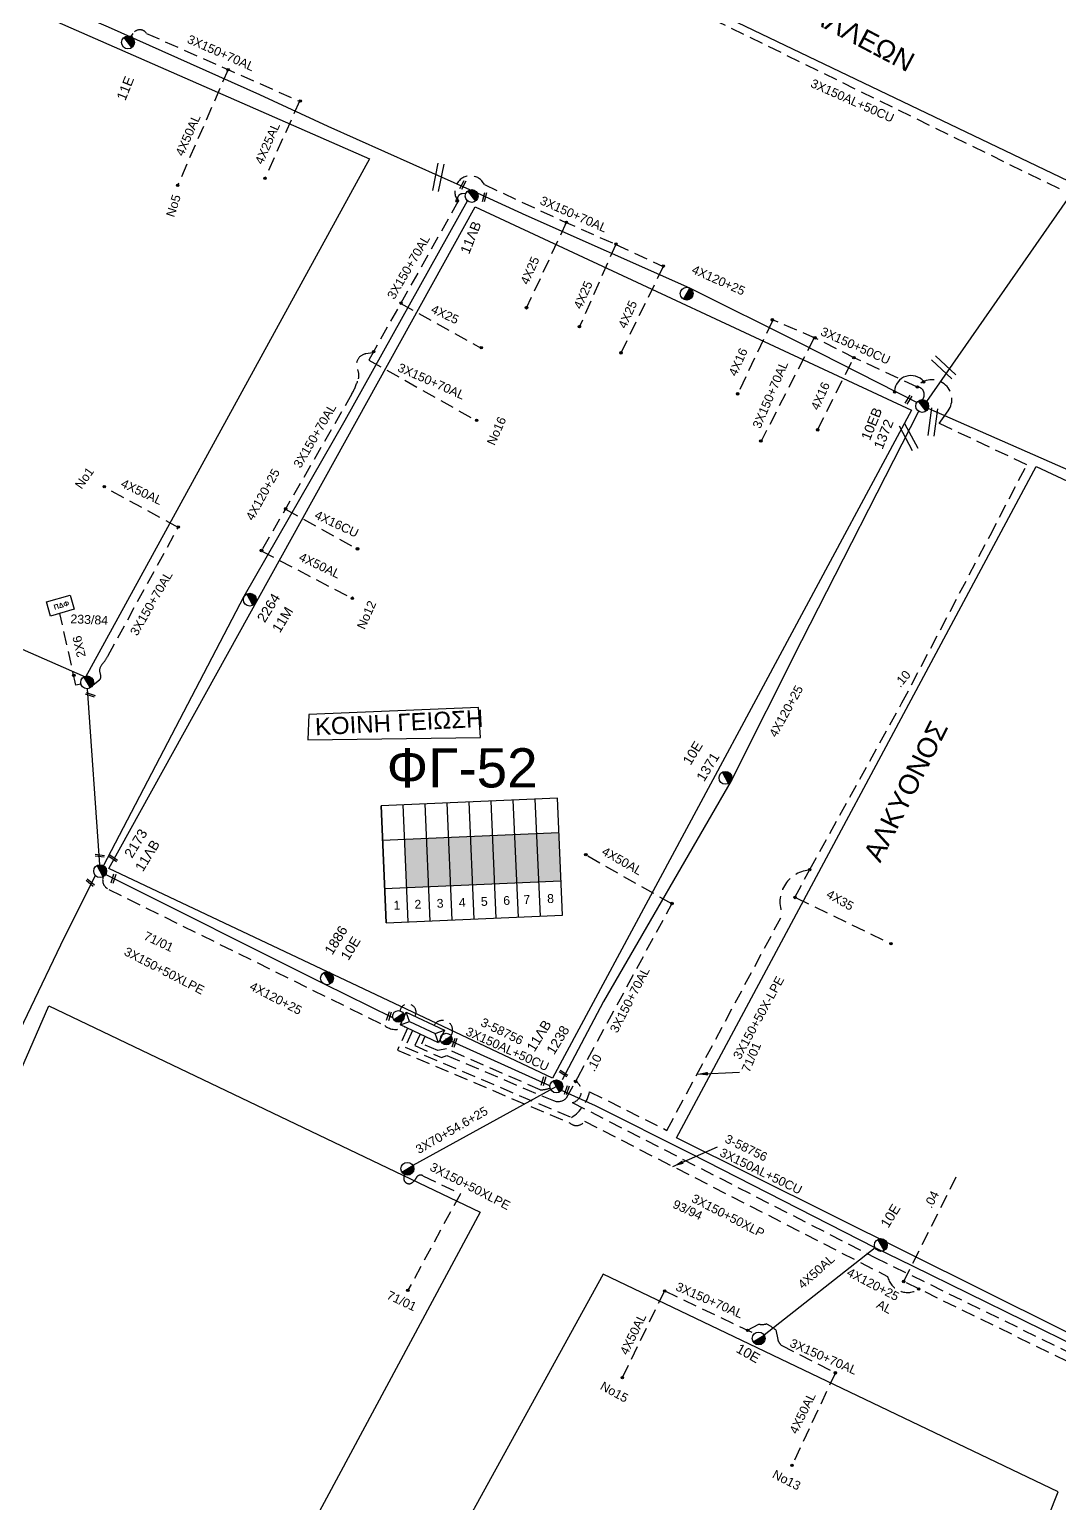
# Model space of a CAD drawing. Header units: millimetres. Extents: x 2662 to 4998, y 438 to 1235.
# Drawn here: x 4594.4 to 4689.3, y 788.8 to 924.7 of the extents above; entities that cross this region are included whole.
import ezdxf
from ezdxf.enums import TextEntityAlignment as Align

# ---------------------------------------------------------------- set-up
doc = ezdxf.new("R2010")
doc.units = ezdxf.units.MM
doc.linetypes.add('DASHED', pattern=[19.05, 12.7, -6.35])
for name, color, linetype in [('Pillar Δημοτικού Φωτισμού', 7, 'Continuous'), ('Άγνωστα', 7, 'Continuous'), ('Ασφαλειοκιβώτια Χ.Τ 8 αναχωρήσεων', 7, 'Continuous'), ('Ασφαλειοκιβώτια Χ.Τ 9 αναχωρήσεων', 7, 'Continuous'), ('Γυμνά εναέρια ΧΤ και ΦΟΠ (3Φ)   4x50+16AL', 7, 'Continuous'), ('Εναέρια παροχή ΧΤ 4x16', 7, 'SYN_LINE'), ('Επιγραφές - Σχήματα', 7, 'Continuous'), ('Καλώδια ΧΤ   3x150+50CU', 7, 'DASHED'), ('Καλώδια ΧΤ   3x150+70AL', 7, 'DASHED'), ('Καλώδια ΧΤ   3x150AL+50CU', 7, 'DASHED'), ('Καλώδια ΧΤ   4x50AL', 7, 'DASHED'), ('Μηχανική τομή', 7, 'Continuous'), ('Στύλος ΦΜ', 7, 'Continuous'), ('Στύλος ΦΜ @ 1', 7, 'Continuous'), ('Συνδέσεις', 7, 'Continuous'), ('Συνεστραμμένα ΧΤ   3x70+54.6+25 AL', 7, 'SYN_LINE'), ('Συνεστραμμενα ΧΤ  4Χ120+25 Al', 7, 'Continuous'), ('Τομή', 7, 'Continuous'), ('Υπογεια Καλωδια Δικτυου ΧΤ 4x35', 7, 'DASHED'), ('Υποσταθμός εναέριος 2 στύλων', 7, 'Continuous'), ('Υποσταθμός πόλεως', 7, 'Continuous'), ('Υπόβαθρο ΔΕΗ', 7, 'Continuous'), ('Υπόγεια Καλώδια Δικτύου ΧΤ   .04', 7, 'DASHED'), ('Υπόγεια Καλώδια Δικτύου ΧΤ   .10', 7, 'DASHED'), ('Υπόγεια καλώδια Παροχών ΧΤ   4x16CU', 7, 'DASHED'), ('Υπόγεια καλώδια Παροχών ΧΤ   4x25', 7, 'DASHED')]:
    doc.layers.add(name, color=color, linetype=linetype)
doc.styles.add('arial', font='ARIAL.TTF')
doc.styles.get("Standard").update_dxf_attribs({"font": 'ARIAL.TTF'})
doc.linetypes.add('SYN_LINE', pattern='A,0.5,-0.0001,["/\\/\\/\\/",Standard,S=0.1,R=0,X=0,Y=-0.05],-0.25', length=0.7501)
doc.dimstyles.new('ISO-25', dxfattribs={"dimtxt": 2.5, "dimasz": 2.5, "dimexe": 1.25, "dimexo": 0.625, "dimtad": 1, "dimtxsty": 'Standard', "dimcen": 2.5, "dimadec": 0, "dimazin": 0, "dimtfac": 1, "dimtmove": 0, "dimatfit": 3, "dimfxl": 1, "dimarcsym": 0})

# ---------------------------------------------------------------- blocks, each defined once
blk = doc.blocks.new('ΤΟΜΗ')
at = {"layer": 'Τομή', "ltscale": 40}
for p, q in [((-5.68, 0), (5.68, 0)), ((5.68, -2.33), (-5.68, -2.33))]:
    blk.add_line(p, q, dxfattribs=at)
blk = doc.blocks.new('ΜΗΧΑΝΙΚΗ ΤΟΜΗ')
at = {"layer": 'Μηχανική τομή', "ltscale": 40}
for p, q in [((-1.89, 0.78), (1.89, 0.78)), ((1.89, 0), (-1.89, 0))]:
    blk.add_line(p, q, dxfattribs=at)
blk = doc.blocks.new('_ΣΥΝΔΕΣΗ')
at = {"layer": 'Συνδέσεις', "linetype": 'SYN_LINE', "ltscale": 40}
blk.add_hatch(color=256, dxfattribs=at).paths.add_polyline_path([(0.5, -0.01, 1), (-0.5, -0.01, 1)])
at = {"layer": 'Συνδέσεις'}
blk.add_circle((0, -0.01), 0.5, dxfattribs=at)
blk = doc.blocks.new('ΥΠΑΡΧΩΝ ΤΣΙΜΕΝΤΕΝΙΟΣ ΣΤΥΛΟΣ')
at = {"layer": 'Στύλος ΦΜ'}
blk.add_hatch(color=7, dxfattribs=at).paths.add_polyline_path([(-1.29, -2.28, 0.574793), (2.62, 0, 0.268822), (1.3, 2.27)])
at = {"layer": 'Στύλος ΦΜ', "color": 7}
blk.add_line((-1.29, -2.28), (1.3, 2.27), dxfattribs=at)
blk.add_circle((0, 0), 2.62, dxfattribs=at)
at = {"layer": 'Στύλος ΦΜ', "flags": 4}
for tag, p in [('ΑΡΙΘΜΟΣ', (-4.68, 8.05)), ('ΤΥΠΟΣ', (-4.91, 3.03))]:
    blk.add_attdef(tag, p, '', height=4, dxfattribs=at)
blk = doc.blocks.new('ΥΠΟΣΤΑΘΜΟΣ ΕΝΑΕΡΙΟΣ ΕΠΙ 2 ΣΤΥΛΩΝ')
at = {"layer": 'Υποσταθμός εναέριος 2 στύλων', "linetype": 'Continuous'}
for points in [[(-11.97, -2.11, 0.574793), (-8.45, -0.07, 0.268822), (-9.64, 1.98)], [(9.68, -2.15, 0.574793), (13.19, -0.1, 0.268822), (12.01, 1.95)]]:
    blk.add_hatch(color=256, dxfattribs=at).paths.add_polyline_path(points)
for p, q in [((-11.97, -2.11), (-9.64, 1.98)), ((9.68, -2.15), (12.01, 1.95))]:
    blk.add_line(p, q, dxfattribs=at)
for centre in [(-10.81, -0.07), (10.84, -0.1)]:
    blk.add_circle(centre, 2.36, dxfattribs=at)
at = {"layer": 'Υποσταθμός πόλεως', "linetype": 'Continuous', "ltscale": 40}
blk.add_lwpolyline([(-8.57, 2.82), (8.57, 2.82), (8.57, -2.82), (-8.57, -2.82)], close=True, dxfattribs=at)
for points in [[(-5.75, 0), (-8.57, 2.82)], [(-8.57, -2.82), (-5.75, 0)], [(-5.75, 0), (5.75, 0)], [(5.75, 0), (8.57, 2.82)], [(8.57, -2.82), (5.75, 0)]]:
    blk.add_lwpolyline(points, dxfattribs=at)
at = {"layer": 'Υποσταθμός εναέριος 2 στύλων', "ltscale": 40, "flags": 1}
for tag, p in [('ΜΕΤΑΣΧΗΜΑΤΙΣΜΟΣ', (14.09, 2.51)), ('ΙΣΧΥΣ', (14.07, -0.28)), ('ΑΡΙΘΜΟΣ', (14.19, -3))]:
    blk.add_attdef(tag, p, '', height=1.8, dxfattribs=at)
blk = doc.blocks.new('ΑΣΦΑΛΕΙΟΚΙΒΩΤΙΟ ΥΠΟΣΤΑΘΜΟΥ 8 ΑΝΑΧΩΡΗΣΕΩΝ')
at = {"layer": 'Ασφαλειοκιβώτια Χ.Τ 8 αναχωρήσεων', "ltscale": 40}
for p, q in [((-23.91, 36), (23.91, 36)), ((-9.83, 36), (-9.83, -36)), ((9.83, 36), (9.83, -36)), ((-23.91, 27), (23.91, 27)), ((-23.91, 18), (23.91, 18)), ((-23.91, 9), (23.91, 9)), ((-23.91, 0), (23.91, 0)), ((-23.91, -9), (23.91, -9)), ((-23.91, -18), (23.91, -18)), ((-23.91, -27), (23.91, -27))]:
    blk.add_line(p, q, dxfattribs=at)
at = {"layer": 'Ασφαλειοκιβώτια Χ.Τ 8 αναχωρήσεων'}
blk.add_lwpolyline([(-23.91, -36), (23.91, -36), (23.91, 36), (-23.91, 36)], close=True, dxfattribs=at)
for s, p in [('1', (-18.68, 32.69)), ('2', (-18.68, 24.12)), ('3', (-18.68, 15.05)), ('4', (-18.68, 6.02)), ('5', (-18.68, -2.99)), ('6', (-18.68, -12.12)), ('7', (-18.68, -20.36)), ('8', (-18.68, -30.05))]:
    blk.add_text(s, height=3.6, rotation=270, dxfattribs=at).set_placement(p)
at = {"layer": 'Ασφαλειοκιβώτια Χ.Τ 8 αναχωρήσεων', "ltscale": 40}
for tag, height, p in [('ΟΝΟΜΑ', 5, (-0.27, 39.95)), ('ΚΕΙΜΕΝΟ 1', 2, (16.95, 31.32)), ('ΚΕΙΜΕΝΟ 2', 2, (16.95, 22.62)), ('ΚΕΙΜΕΝΟ 3', 2, (16.95, 13.33)), ('ΚΕΙΜΕΝΟ 4', 2, (16.95, 4.36)), ('ΚΕΙΜΕΝΟ 5', 2, (16.95, -4.48)), ('ΚΕΙΜΕΝΟ 6', 2, (16.95, -13.4)), ('ΚΕΙΜΕΝΟ 7', 2, (16.95, -22.48)), ('ΚΕΙΜΕΝΟ 8', 2, (16.95, -31.21)), ('ΣΧ', 2, (-0.21, -38.43))]:
    blk.add_attdef(tag, text='', height=height, dxfattribs=at).set_placement(p, align=Align.MIDDLE_CENTER)
blk = doc.blocks.new('PILLAR ΔΗΜΟΤΙΚΟΥ ΦΩΤΙΣΜΟΥ')
at = {"layer": 'Pillar Δημοτικού Φωτισμού', "ltscale": 40}
for p, q in [((-3.64, 2), (3.07, 2)), ((-3.64, -2), (-3.64, 2)), ((3.07, 2), (3.07, -2)), ((3.07, -2), (-3.64, -2))]:
    blk.add_line(p, q, dxfattribs=at)
at = {"layer": 'Pillar Δημοτικού Φωτισμού', "insert": (-2.13, 0.69), "char_height": 1.3575, "width": 109.961, "attachment_point": 1}
blk.add_mtext('{\\fArial|b1|i0|c161|p34;ΠΔΦ}', dxfattribs=at)

msp = doc.modelspace()

# ---------------------------------------------------------------- hatches: boundary and pattern name
at = {"layer": 'Ασφαλειοκιβώτια Χ.Τ 9 αναχωρήσεων'}
h = msp.add_hatch(color=151, dxfattribs=at)
h.dxf.hatch_style = 1
h.paths.add_polyline_path([(4639.12, 850.5), (4639.31, 846.06), (4641.34, 846.15), (4641.15, 850.59)])
h = msp.add_hatch(color=30, dxfattribs=at)
h.dxf.hatch_style = 1
h.paths.add_polyline_path([(4641.15, 850.59), (4641.34, 846.15), (4643.38, 846.24), (4643.18, 850.68)])
h = msp.add_hatch(color=133, dxfattribs=at)
h.dxf.hatch_style = 1
h.paths.add_polyline_path([(4628.96, 850.06), (4629.15, 845.63), (4631.18, 845.71), (4630.99, 850.15)])
h = msp.add_hatch(color=1, dxfattribs=at)
h.dxf.hatch_style = 1
h.paths.add_polyline_path([(4630.99, 850.15), (4631.18, 845.71), (4633.22, 845.8), (4633.02, 850.24)])
h = msp.add_hatch(color=2, dxfattribs=at)
h.dxf.hatch_style = 1
h.paths.add_polyline_path([(4633.02, 850.24), (4633.22, 845.8), (4635.25, 845.89), (4635.06, 850.33)])
h = msp.add_hatch(color=85, dxfattribs=at)
h.dxf.hatch_style = 1
h.paths.add_polyline_path([(4635.06, 850.33), (4635.25, 845.89), (4637.28, 845.98), (4637.09, 850.41)])
h = msp.add_hatch(color=27, dxfattribs=at)
h.dxf.hatch_style = 1
h.paths.add_polyline_path([(4637.09, 850.41), (4637.28, 845.98), (4639.31, 846.06), (4639.12, 850.5)])

# ---------------------------------------------------------------- linework, layer by layer
at = {"layer": 'Άγνωστα', "color": 85}
msp.add_lwpolyline([(4634.97, 909.92), (4621.92, 915.76), (4615.6, 918.68), (4601.66, 924.93), (4582.75, 933), (4570.61, 937.86)], dxfattribs=at)
at = {"layer": 'Άγνωστα', "color": 1, "linetype": 'DASHED', "ltscale": 0.1}
msp.add_lwpolyline([(4599.12, 864.37), (4598.66, 864.27), (4597.18, 870.89)], dxfattribs=at)
at = {"layer": 'Άγνωστα', "color": 1, "linetype": 'SYN_LINE', "ltscale": 10}
msp.add_lwpolyline([(4600.86, 847.72), (4599.73, 863.94)], dxfattribs=at)
at = {"layer": 'Άγνωστα', "color": 27, "linetype": 'DASHED', "ltscale": 0.1}
msp.add_lwpolyline([(4642.38, 827.15, -0.088752), (4641.47, 826.97), (4641.47, 826.97), (4641.47, 826.97), (4641.47, 826.97), (4632.82, 830.75), (4632.03, 830.61), (4630.56, 831.2), (4630.83, 831.87)], format="xyb", dxfattribs=at)
at = {"layer": 'Άγνωστα', "color": 133, "linetype": 'SYN_LINE', "ltscale": 10}
msp.add_lwpolyline([(4642.36, 827.35), (4632.75, 831.67)], dxfattribs=at)
at = {"layer": 'Άγνωστα', "color": 7}
msp.add_arc((4675.65, 891.29), 1.52, 39.462, 176.6216, dxfattribs=at)
at = {"layer": 'Γυμνά εναέρια ΧΤ και ΦΟΠ (3Φ)   4x50+16AL', "color": 1, "ltscale": 40}
msp.add_lwpolyline([(4731.06, 864.63), (4714.21, 873.08), (4703.66, 878.17), (4677.22, 889.76)], dxfattribs=at)
at = {"layer": 'Εναέρια παροχή ΧΤ 4x16', "color": 30, "linetype": 'DASHED', "ltscale": 0.1}
for points in [[(4662.87, 897.84), (4659.67, 891.15)], [(4667.03, 887.8), (4670.37, 894.46)]]:
    msp.add_lwpolyline(points, dxfattribs=at)
at = {"layer": 'Επιγραφές - Σχήματα', "color": 190}
msp.add_lwpolyline([(4620.05, 859.23), (4635.95, 859.44), (4635.77, 862.23), (4620.14, 861.56)], close=True, dxfattribs=at)
at = {"layer": 'Καλώδια ΧΤ   3x150+50CU', "color": 27, "ltscale": 0.1}
msp.add_lwpolyline([(4689.33, 910.01), (4656.7, 925.98), (4650.18, 929.16)], dxfattribs=at)
at = {"layer": 'Καλώδια ΧΤ   3x150+50CU', "color": 30, "ltscale": 0.1}
msp.add_lwpolyline([(4676.75, 890.59), (4676.83, 890.81, 0.503145), (4676.19, 891.77), (4670.48, 894.42), (4666.88, 896.23), (4662.89, 897.96)], format="xyb", dxfattribs=at)
at = {"layer": 'Καλώδια ΧΤ   3x150+70AL', "color": 85, "ltscale": 0.1}
msp.add_lwpolyline([(4603.73, 924.01), (4603.95, 924.35, -0.548936), (4605.16, 924.35), (4619.28, 918.09)], format="xyb", dxfattribs=at)
at = {"layer": 'Καλώδια ΧΤ   3x150+70AL', "color": 151, "ltscale": 0.1}
for points in [[(4633.91, 908.87, -1.119994), (4636.32, 910.41), (4643.48, 907.08), (4648.42, 904.9), (4652.79, 902.87)], [(4634.6, 909.58), (4634.26, 909.56, 0.581849), (4633.91, 908.87), (4626.08, 894.99), (4625.66, 894.24)], [(4626.03, 894.89), (4626.03, 894.89), (4625.4, 894.81, 0.515924), (4624.63, 893.35, -0.19908), (4624.7, 892.51, -0.041399), (4624.11, 891.12), (4615.75, 876.66)]]:
    msp.add_lwpolyline(points, format="xyb", dxfattribs=at)
at = {"layer": 'Καλώδια ΧΤ   3x150+70AL', "color": 30, "linetype": 'DASHED', "ltscale": 0.1}
msp.add_lwpolyline([(4666.69, 896.22), (4661.86, 886.82)], dxfattribs=at)
at = {"layer": 'Καλώδια ΧΤ   3x150+70AL', "color": 151, "ltscale": 0.1}
msp.add_lwpolyline([(4625.66, 894.24), (4635.59, 888.66)], dxfattribs=at)
at = {"layer": 'Καλώδια ΧΤ   3x150+70AL', "color": 1, "ltscale": 0.1}
msp.add_lwpolyline([(4600.24, 864.31), (4600.82, 864.76, 0.356325), (4600.93, 865.24, -0.305651), (4601.05, 866.17, 0.054284), (4601.61, 866.96), (4608.08, 878.81)], format="xyb", dxfattribs=at)
at = {"layer": 'Καλώδια ΧΤ   3x150+70AL', "color": 2, "ltscale": 0.1}
msp.add_lwpolyline([(4653.6, 844.12), (4645.65, 848.62)], dxfattribs=at)
msp.add_lwpolyline([(4630.36, 832.04), (4629.89, 831.05), (4632.36, 829.94), (4632.85, 830.14), (4642.69, 825.98, 0.312247), (4643.89, 826.23), (4644.92, 828.11), (4653.6, 844.12)], format="xyb", dxfattribs=at)
at = {"layer": 'Καλώδια ΧΤ   3x150+70AL', "color": 85, "linetype": 'DASHED', "ltscale": 0.1}
msp.add_lwpolyline([(4704.23, 812.43), (4698.02, 801.68, -0.844732), (4695.2, 799.42), (4674.97, 809.31)], format="xyb", dxfattribs=at)
at = {"layer": 'Καλώδια ΧΤ   3x150+70AL', "color": 133, "ltscale": 0.1}
msp.add_lwpolyline([(4652.94, 808.44), (4661.21, 804.51)], dxfattribs=at)
msp.add_lwpolyline([(4660.58, 804.81), (4661.62, 805.38, 0.132088), (4662.3, 805.4, -0.055359), (4663.17, 804.85), (4663.37, 803.95, 0.172048), (4663.68, 803.45), (4668.67, 800.89)], format="xyb", dxfattribs=at)
at = {"layer": 'Καλώδια ΧΤ   3x150AL+50CU', "color": 151, "linetype": 'DASHED', "ltscale": 0.1}
msp.add_lwpolyline([(4601.17, 846.61, 0.381889), (4601.69, 845.44), (4627.13, 832.89, 0.323251), (4628.95, 832.79)], format="xyb", dxfattribs=at)
at = {"layer": 'Καλώδια ΧΤ   3x150AL+50CU', "color": 30, "linetype": 'DASHED', "ltscale": 0.1}
msp.add_lwpolyline([(4629.7, 832.44), (4629.01, 830.92), (4644.34, 824.43, 0.202045), (4646.01, 826.8), (4653.14, 823.24), (4663.8, 843.13, -0.51075), (4666.22, 847.21)], format="xyb", dxfattribs=at)
at = {"layer": 'Καλώδια ΧΤ   3x150AL+50CU', "color": 85, "linetype": 'DASHED', "ltscale": 0.1}
msp.add_lwpolyline([(4629.23, 832.66), (4628.3, 830.64), (4644.22, 823.91, 0.471373), (4645.54, 824.09), (4673.49, 809.78, 0.530855), (4676.38, 808.62)], format="xyb", dxfattribs=at)
at = {"layer": 'Καλώδια ΧΤ   3x150AL+50CU', "color": 2, "linetype": 'DASHED', "ltscale": 0.1}
msp.add_lwpolyline([(4644.72, 827.75, -0.696647), (4644.42, 825.8), (4672.3, 811.53), (4695.5, 800.19, 0.430895), (4696.35, 800.26)], format="xyb", dxfattribs=at)
at = {"layer": 'Καλώδια ΧΤ   3x150AL+50CU', "color": 27, "linetype": 'DASHED', "ltscale": 0.1}
msp.add_lwpolyline([(4628.93, 819.18), (4628.89, 818.86, 0.616353), (4629.6, 818.38, 0.163173), (4630.02, 818.84, -0.437833), (4630.65, 819.06), (4634.1, 817.4), (4629.27, 808.5)], format="xyb", dxfattribs=at)
at = {"layer": 'Καλώδια ΧΤ   3x150AL+50CU', "color": 1, "linetype": 'DASHED', "ltscale": 0.1}
msp.add_arc((4629.27, 834.13), 0.747, 328.9336, 170.3937, dxfattribs=at)
at = {"layer": 'Καλώδια ΧΤ   3x150AL+50CU', "color": 133, "linetype": 'DASHED', "ltscale": 0.1}
msp.add_arc((4632.47, 832.46), 0.919, 327.1706, 150.1184, dxfattribs=at)
at = {"layer": 'Καλώδια ΧΤ   4x50AL', "color": 85, "ltscale": 0.1}
msp.add_lwpolyline([(4612.69, 921.02), (4608.04, 910.34)], dxfattribs=at)
at = {"layer": 'Καλώδια ΧΤ   4x50AL', "color": 1, "ltscale": 0.1}
msp.add_lwpolyline([(4608.08, 878.81), (4601.25, 882.54)], dxfattribs=at)
at = {"layer": 'Καλώδια ΧΤ   4x50AL', "color": 151, "ltscale": 0.1}
msp.add_lwpolyline([(4615.75, 876.66), (4624.13, 872.26)], dxfattribs=at)
at = {"layer": 'Καλώδια ΧΤ   4x50AL', "color": 133, "linetype": 'Continuous', "ltscale": 0.1}
msp.add_lwpolyline([(4672.34, 812.41), (4662.1, 804.36)], dxfattribs=at)
at = {"layer": 'Καλώδια ΧΤ   4x50AL', "color": 133, "ltscale": 0.1}
for points in [[(4649.04, 800.45), (4652.94, 808.44)], [(4668.67, 800.89), (4664.67, 792.36)]]:
    msp.add_lwpolyline(points, dxfattribs=at)
at = {"layer": 'Συνεστραμμένα ΧΤ   3x70+54.6+25 AL', "color": 27, "linetype": 'SYN_LINE', "ltscale": 10}
msp.add_lwpolyline([(4642.95, 827.29), (4629.73, 820)], dxfattribs=at)
at = {"layer": 'Συνεστραμμενα ΧΤ  4Χ120+25 Al', "color": 85, "linetype": 'SYN_LINE', "ltscale": 10}
msp.add_lwpolyline([(4677.1, 890.42), (4691.98, 911.78), (4691.98, 911.78), (4698.99, 921.58), (4698.99, 921.58), (4711.39, 931.2), (4716.96, 935.3), (4727.38, 954.51), (4733.87, 966.6), (4739, 975.96), (4739.79, 976.06), (4747.93, 990.7), (4752.24, 999.02), (4753.23, 1001.01)], dxfattribs=at)
at = {"layer": 'Συνεστραμμενα ΧΤ  4Χ120+25 Al', "color": 30, "linetype": 'SYN_LINE', "ltscale": 10}
msp.add_lwpolyline([(4676.19, 890.34), (4665.49, 895.78), (4655.26, 900.88), (4640.17, 907.56), (4635.68, 909.61)], dxfattribs=at)
at = {"layer": 'Συνεστραμμενα ΧΤ  4Χ120+25 Al', "color": 151, "linetype": 'SYN_LINE', "ltscale": 10}
msp.add_lwpolyline([(4601.2, 847.63), (4614.18, 872.47), (4623.48, 888.69), (4634.75, 908.92), (4634.75, 908.92), (4634.75, 908.92)], dxfattribs=at)
at = {"layer": 'Συνεστραμμενα ΧΤ  4Χ120+25 Al', "color": 27, "linetype": 'SYN_LINE', "ltscale": 10}
msp.add_lwpolyline([(4676.34, 889.51), (4665.56, 868.35), (4659.07, 855.47), (4647.29, 835.11), (4643.48, 827.91)], dxfattribs=at)
at = {"layer": 'Συνεστραμμενα ΧΤ  4Χ120+25 Al', "color": 1, "linetype": 'SYN_LINE', "ltscale": 10}
for points in [[(4600.44, 846.74), (4597.24, 840.3), (4591.77, 828.89), (4590.82, 826.97), (4581.55, 804.51), (4581.55, 804.51), (4577.24, 794.81), (4576.8, 792.84)], [(4627.87, 833.61), (4621.5, 836.75), (4601.39, 846.82)]]:
    msp.add_lwpolyline(points, dxfattribs=at)
at = {"layer": 'Συνεστραμμενα ΧΤ  4Χ120+25 Al', "color": 133, "linetype": 'SYN_LINE', "ltscale": 10}
msp.add_lwpolyline([(4696.34, 800.63), (4675.81, 810.71), (4672.34, 812.41), (4655.39, 821.08), (4646.55, 825.5), (4643.08, 827.06)], dxfattribs=at)
at = {"layer": 'Υπογεια Καλωδια Δικτυου ΧΤ 4x35', "color": 30, "linetype": 'DASHED', "ltscale": 0.1}
msp.add_lwpolyline([(4665.06, 844.66), (4673.7, 840.48)], dxfattribs=at)
at = {"layer": 'Υπόβαθρο ΔΕΗ'}
for points in [[(4683.61, 995.75), (4725.44, 974.17), (4690.88, 910.38), (4648.07, 930.91), (4683.61, 995.75)], [(4599.53, 865.01), (4571.03, 877.52), (4585.12, 930.62), (4625.72, 912.79), (4599.53, 865.01)], [(4642.6, 828.06), (4601.7, 847.38), (4635.46, 908.36), (4675.7, 889.62), (4642.6, 828.06)], [(4654.03, 822.55), (4687.19, 884.43), (4729.99, 864.4), (4696.56, 801.37), (4654.03, 822.55)], [(4635.92, 815.7), (4613.13, 773.28), (4577.75, 792.5), (4596.17, 834.72), (4635.92, 815.7)], [(4689.21, 789.91), (4647.28, 810), (4623.45, 766.72), (4669.38, 740.02), (4689.21, 789.91)]]:
    msp.add_lwpolyline(points, dxfattribs=at)
at = {"layer": 'Υπόγεια Καλώδια Δικτύου ΧΤ   .04', "color": 85, "ltscale": 0.1}
msp.add_lwpolyline([(4674.97, 809.31), (4674.97, 809.31), (4680.09, 819.49)], dxfattribs=at)
at = {"layer": 'Υπόγεια Καλώδια Δικτύου ΧΤ   .10', "color": 30, "ltscale": 0.1}
msp.add_lwpolyline([(4664.95, 844.71), (4666.31, 847.28), (4674.81, 862.63), (4682.93, 878.08), (4686.32, 884.59), (4678.25, 888.39), (4678.54, 888.81), (4679.07, 889.55, 0.966073), (4676.19, 891.77, 2.124885)], format="xyb", dxfattribs=at)
at = {"layer": 'Υπόγεια καλώδια Παροχών ΧΤ   4x16CU', "color": 151, "ltscale": 0.1}
msp.add_lwpolyline([(4617.97, 880.5), (4624.61, 876.81)], dxfattribs=at)
at = {"layer": 'Υπόγεια καλώδια Παροχών ΧΤ   4x25', "color": 85, "linetype": 'DASHED', "ltscale": 0.1}
msp.add_lwpolyline([(4619.28, 918.09), (4616.09, 911)], dxfattribs=at)
at = {"layer": 'Υπόγεια καλώδια Παροχών ΧΤ   4x25', "color": 151, "ltscale": 0.1}
for points in [[(4643.86, 906.91), (4640.18, 899.02)], [(4648.42, 904.9), (4645.06, 897.28)], [(4652.79, 902.87), (4648.9, 894.87)], [(4628.6, 899.46), (4636.01, 895.35)]]:
    msp.add_lwpolyline(points, dxfattribs=at)

# ---------------------------------------------------------------- block references
at = {"layer": 'Pillar Δημοτικού Φωτισμού', "xscale": 0.3389872423725847, "yscale": 0.3389872423725847, "zscale": 0.3389872423725847, "rotation": 16.38571625339303}
msp.add_blockref('PILLAR ΔΗΜΟΤΙΚΟΥ ΦΩΤΙΣΜΟΥ', (4597.32, 871.64), dxfattribs=at)
at = {"layer": 'Ασφαλειοκιβώτια Χ.Τ 9 αναχωρήσεων', "xscale": 0.2259914949150553, "yscale": 0.2259914949150553, "zscale": 0.2259914949150553, "rotation": 92.47691475532413}
msp.add_blockref('ΑΣΦΑΛΕΙΟΚΙΒΩΤΙΟ ΥΠΟΣΤΑΘΜΟΥ 8 ΑΝΑΧΩΡΗΣΕΩΝ', (4635.15, 848.11), dxfattribs=at)
at = {"layer": 'Μηχανική τομή'}
for p, xscale, yscale, zscale, rotation in [((4634.4, 910.34), 0.2259914949150553, 0.2259914949150553, 0.2259914949150553, 63.04148361453178), ((4636.24, 909.28), 0.2259914949150552, 0.2259914949150552, 0.2259914949150552, 255.4090454671529), ((4675.35, 890.64), 0.2259914949150552, 0.2259914949150552, 0.2259914949150552, 237.5123142251692), ((4599.96, 863.3), 0.2259914949150551, 0.2259914949150551, 0.2259914949150551, 341.3808397721916), ((4600.85, 848.46), 0.2259914949150552, 0.2259914949150552, 0.2259914949150552, 352.6544967166445), ((4602.14, 848.38), 0.2259914949150551, 0.2259914949150551, 0.2259914949150551, 145.1779807077316), ((4602.2, 846.41), 0.2259914949150552, 0.2259914949150552, 0.2259914949150552, 71.3808397721916), ((4600.03, 846.14), 0.2259914949150552, 0.2259914949150552, 0.2259914949150552, 140.0301482455724), ((4627.6, 833.74), 0.2259914949150552, 0.2259914949150552, 0.2259914949150552, 71.3808397721916), ((4633.64, 831.29), 0.2259914949150552, 0.2259914949150552, 0.2259914949150552, 71.3808397721916), ((4643.65, 828.56), 0.2259914949150551, 0.2259914949150551, 0.2259914949150551, 146.6655668513874), ((4641.85, 827.75), 0.2259914949150552, 0.2259914949150552, 0.2259914949150552, 73.57458853575251), ((4644, 826.91), 0.2259914949150552, 0.2259914949150552, 0.2259914949150552, 71.3808397721916)]:
    msp.add_blockref('ΜΗΧΑΝΙΚΗ ΤΟΜΗ', p, dxfattribs=dict(at, xscale=xscale, yscale=yscale, zscale=zscale, rotation=rotation))
at = {"layer": 'Στύλος ΦΜ @ 1', "ltscale": 40}
ref = msp.add_blockref('ΥΠΑΡΧΩΝ ΤΣΙΜΕΝΤΕΝΙΟΣ ΣΤΥΛΟΣ', (4603.46, 923.51), dxfattribs=dict(at, xscale=0.2259914949150555, yscale=0.2259914949150555, zscale=0.2259914949150555, rotation=68.05683533464186))
ref.add_attrib('ΤΥΠΟΣ', '11Ε', (4603.21, 918.08), dxfattribs={"layer": 'Στύλος ΦΜ', "height": 0.904, "rotation": 68.0568, "flags": 4})
ref = msp.add_blockref('ΥΠΑΡΧΩΝ ΤΣΙΜΕΝΤΕΝΙΟΣ ΣΤΥΛΟΣ', (4635.15, 909.36), dxfattribs=dict(at, xscale=0.2259914949150555, yscale=0.2259914949150555, zscale=0.2259914949150555, rotation=68.05683533464186))
ref.add_attrib('ΤΥΠΟΣ', '11ΛB', (4634.9, 903.93), dxfattribs={"layer": 'Στύλος ΦΜ', "height": 0.904, "rotation": 68.0568, "flags": 4})
at = {"layer": 'Στύλος ΦΜ @ 1', "ltscale": 40, "xscale": 0.2259914949150555, "yscale": 0.2259914949150555, "zscale": 0.2259914949150555}
msp.add_blockref('ΥΠΑΡΧΩΝ ΤΣΙΜΕΝΤΕΝΙΟΣ ΣΤΥΛΟΣ', (4654.97, 900.36), dxfattribs=at)
at = {"layer": 'Στύλος ΦΜ @ 1', "ltscale": 40}
ref = msp.add_blockref('ΥΠΑΡΧΩΝ ΤΣΙΜΕΝΤΕΝΙΟΣ ΣΤΥΛΟΣ', (4676.68, 890), dxfattribs=dict(at, xscale=0.2259914949150555, yscale=0.2259914949150555, zscale=0.2259914949150555, rotation=67.8816802366378))
ref.add_attrib('ΤΥΠΟΣ', '10EB', (4671.85, 886.76), dxfattribs={"layer": 'Στύλος ΦΜ', "height": 0.904, "rotation": 67.8817, "flags": 4})
ref.add_attrib('ΑΡΙΘΜΟΣ', '1372', (4673.01, 885.94), dxfattribs={"layer": 'Στύλος ΦΜ', "height": 0.904, "rotation": 67.8817, "flags": 4})
ref = msp.add_blockref('ΥΠΑΡΧΩΝ ΤΣΙΜΕΝΤΕΝΙΟΣ ΣΤΥΛΟΣ', (4614.69, 872.16), dxfattribs=dict(at, xscale=0.2259914949150554, yscale=0.2259914949150554, zscale=0.2259914949150554, rotation=58.51558257862421))
ref.add_attrib('ΤΥΠΟΣ', '11M', (4617.46, 869.03), dxfattribs={"layer": 'Στύλος ΦΜ', "height": 0.904, "rotation": 58.5156, "flags": 4})
ref.add_attrib('ΑΡΙΘΜΟΣ', '2264', (4616.07, 869.97), dxfattribs={"layer": 'Στύλος ΦΜ', "height": 0.904, "rotation": 58.5156, "flags": 4})
at = {"layer": 'Στύλος ΦΜ @ 1', "ltscale": 40, "xscale": 0.2259914949150554, "yscale": 0.2259914949150554, "zscale": 0.2259914949150554}
for p, rotation in [((4599.69, 864.53), 60.43658789886273), ((4629.22, 819.7), 330.4365878988627)]:
    msp.add_blockref('ΥΠΑΡΧΩΝ ΤΣΙΜΕΝΤΕΝΙΟΣ ΣΤΥΛΟΣ', p, dxfattribs=dict(at, rotation=rotation))
at = {"layer": 'Στύλος ΦΜ @ 1', "ltscale": 40}
ref = msp.add_blockref('ΥΠΑΡΧΩΝ ΤΣΙΜΕΝΤΕΝΙΟΣ ΣΤΥΛΟΣ', (4658.54, 855.73), dxfattribs=dict(at, xscale=0.2259914949150554, yscale=0.2259914949150554, zscale=0.2259914949150554, rotation=58.51558257862421))
ref.add_attrib('ΤΥΠΟΣ', '10E', (4655.32, 856.83), dxfattribs={"layer": 'Στύλος ΦΜ', "height": 0.904, "rotation": 58.5156, "flags": 4})
ref.add_attrib('ΑΡΙΘΜΟΣ', '1371', (4656.57, 855.31), dxfattribs={"layer": 'Στύλος ΦΜ', "height": 0.904, "rotation": 58.5156, "flags": 4})
ref = msp.add_blockref('ΥΠΑΡΧΩΝ ΤΣΙΜΕΝΤΕΝΙΟΣ ΣΤΥΛΟΣ', (4600.89, 847.13), dxfattribs=dict(at, xscale=0.2259914949150554, yscale=0.2259914949150554, zscale=0.2259914949150554, rotation=58.51558257862421))
ref.add_attrib('ΤΥΠΟΣ', '2173', (4603.83, 848.26), dxfattribs={"layer": 'Στύλος ΦΜ', "height": 0.904, "rotation": 58.5156, "flags": 4})
ref.add_attrib('ΑΡΙΘΜΟΣ', '11ΛB', (4604.83, 847.01), dxfattribs={"layer": 'Στύλος ΦΜ', "height": 0.904, "rotation": 58.5156, "flags": 4})
ref = msp.add_blockref('ΥΠΑΡΧΩΝ ΤΣΙΜΕΝΤΕΝΙΟΣ ΣΤΥΛΟΣ', (4621.81, 837.26), dxfattribs=dict(at, xscale=0.2259914949150554, yscale=0.2259914949150554, zscale=0.2259914949150554, rotation=58.51558257862421))
ref.add_attrib('ΤΥΠΟΣ', '1886', (4622.29, 839.34), dxfattribs={"layer": 'Στύλος ΦΜ', "height": 0.904, "rotation": 58.5156, "flags": 4})
ref.add_attrib('ΑΡΙΘΜΟΣ', '10E', (4623.78, 838.83), dxfattribs={"layer": 'Στύλος ΦΜ', "height": 0.904, "rotation": 58.5156, "flags": 4})
ref = msp.add_blockref('ΥΠΑΡΧΩΝ ΤΣΙΜΕΝΤΕΝΙΟΣ ΣΤΥΛΟΣ', (4642.95, 827.29), dxfattribs=dict(at, xscale=0.2259914949150554, yscale=0.2259914949150554, zscale=0.2259914949150554, rotation=58.51558257862421))
ref.add_attrib('ΤΥΠΟΣ', '11ΛΒ', (4640.93, 830.41), dxfattribs={"layer": 'Στύλος ΦΜ', "height": 0.904, "rotation": 58.5156, "flags": 4})
ref.add_attrib('ΑΡΙΘΜΟΣ', '1238', (4642.74, 830.14), dxfattribs={"layer": 'Στύλος ΦΜ', "height": 0.904, "rotation": 58.5156, "flags": 4})
ref = msp.add_blockref('ΥΠΑΡΧΩΝ ΤΣΙΜΕΝΤΕΝΙΟΣ ΣΤΥΛΟΣ', (4672.87, 812.67), dxfattribs=dict(at, xscale=0.2259914949150554, yscale=0.2259914949150554, zscale=0.2259914949150554, rotation=58.51558257862421))
ref.add_attrib('ΤΥΠΟΣ', '10E', (4673.55, 814.17), dxfattribs={"layer": 'Στύλος ΦΜ', "height": 0.904, "rotation": 58.5156, "flags": 4})
ref = msp.add_blockref('ΥΠΑΡΧΩΝ ΤΣΙΜΕΝΤΕΝΙΟΣ ΣΤΥΛΟΣ', (4661.6, 804.06), dxfattribs=dict(at, xscale=0.2259914949150554, yscale=0.2259914949150554, zscale=0.2259914949150554, rotation=330.4365878988627))
ref.add_attrib('ΤΥΠΟΣ', '10E', (4659.44, 802.85), dxfattribs={"layer": 'Στύλος ΦΜ', "height": 0.904, "rotation": 330.4366, "flags": 4})
at = {"layer": 'Συνδέσεις', "xscale": 0.2259914949150555, "yscale": 0.2259914949150555, "zscale": 0.2259914949150555}
for p in [(4603.73, 924.01), (4612.69, 921), (4619.34, 918.11), (4608.04, 910.34), (4616.09, 911), (4633.81, 908.92), (4643.88, 906.94), (4648.44, 904.93), (4652.81, 902.9), (4628.62, 899.49), (4640.2, 899.06), (4662.87, 897.95), (4645.08, 897.31), (4636.03, 895.38), (4666.78, 896.29), (4626.1, 895.02), (4648.92, 894.91), (4670.38, 894.47), (4674.14, 891.29), (4676.23, 891.76), (4676.81, 892.23), (4659.66, 891.13), (4635.6, 888.69), (4667.05, 887.81), (4661.8, 886.78), (4601.27, 882.58), (4617.99, 880.53), (4608.1, 878.85), (4615.77, 876.69), (4624.62, 876.84), (4624.15, 872.29), (4598.47, 865.19), (4645.67, 848.66), (4666.31, 847.28), (4653.62, 844.15), (4664.95, 844.71), (4673.8, 840.44), (4644.72, 827.75), (4629.26, 808.5), (4652.94, 808.44), (4674.97, 809.31), (4676.36, 808.62), (4660.58, 804.81), (4649.04, 800.45), (4668.67, 800.89), (4664.67, 792.36)]:
    msp.add_blockref('_ΣΥΝΔΕΣΗ', p, dxfattribs=at)
at = {"layer": 'Τομή'}
for p, xscale, yscale, zscale, rotation in [((4631.8, 911.14), 0.2259914949150553, 0.2259914949150553, 0.2259914949150553, 78.87025759580806), ((4678.47, 893.38), 0.2259914949150554, 0.2259914949150554, 0.2259914949150554, 136.968279459992), ((4677.39, 888.55), 0.2259914949150553, 0.2259914949150553, 0.2259914949150553, 82.53546279407658), ((4675.19, 887), 0.2259914949150553, 0.2259914949150553, 0.2259914949150553, 118.2061026608938)]:
    msp.add_blockref('ΤΟΜΗ', p, dxfattribs=dict(at, xscale=xscale, yscale=yscale, zscale=zscale, rotation=rotation))
at = {"layer": 'Υποσταθμός εναέριος 2 στύλων', "xscale": 0.2259914949150555, "yscale": 0.2259914949150555, "zscale": 0.2259914949150555, "rotation": 334.7915357237409}
msp.add_blockref('ΥΠΟΣΤΑΘΜΟΣ ΕΝΑΕΡΙΟΣ ΕΠΙ 2 ΣΤΥΛΩΝ', (4630.6, 832.72), dxfattribs=at)

# ---------------------------------------------------------------- texts
at = {"ltscale": 40, "insert": (4627.3, 858.46), "char_height": 3.6159, "width": 19.1112, "attachment_point": 1, "style": 'arial'}
msp.add_mtext('{\\fArial|b0|i0|c204|p34;Ф}Γ-52', dxfattribs=at)
at = {"layer": 'Άγνωστα', "ltscale": 40, "attachment_point": 1, "style": 'arial'}
for s, insert, char_height, width, rotation in [('4X25AL', (4615.12, 912.53), 0.814, 62.5458, 66.1299), ('Νο5', (4606.94, 907.59), 0.814, 4.4596, 72.4348), ('4X120+25', (4655.68, 903.03), 0.814, 62.5458, 336.1699), ('Νο16', (4636.51, 886.63), 0.814, 4.4596, 66.1299), ('Νο1', (4598.51, 882.75), 0.814, 4.4596, 54.8349), ('4X120+25', (4614.27, 879.76), 0.814, 5.2034, 61.1612), ('Νο12', (4624.53, 869.67), 0.814, 4.4596, 66.1299), ('233/84', (4598.17, 870.8), 0.814, 62.5458, 357.5779), ('2X6', (4598.78, 866.75), 0.814, 62.5458, 102.9141), ('4X120+25', (4662.51, 859.79), 0.814, 5.2034, 61.1612), ('4X35', (4668.16, 845.48), 0.814, 62.5458, 330.4192), ('71/01', (4605.18, 841.61), 0.814, 62.5458, 334.7959), ('3X150+50XLPΕ', (4603.39, 840.17), 0.8136, 62.5458, 332.7329), ('3X150+50X-LPE', (4659.19, 830.09), 0.8136, 62.5458, 61.3165), ('4X120+25', (4614.97, 836.98), 0.814, 62.5458, 332.5953), ('3-58756', (4636.25, 833.65), 0.814, 4.1823, 334.0493), ('71/01', (4659.99, 828.84), 0.814, 62.5458, 66.8543), ('3X70+54.6+25', (4629.87, 821.75), 0.8136, 5.6957, 30.1128), ('3-58756', (4658.76, 822.91), 0.814, 4.1823, 334.0493), ('3X150+50XLPE', (4631.58, 820.32), 0.8136, 62.5458, 332.7329), ('93/94', (4653.94, 816.89), 0.814, 62.5458, 334.7959), ('3X150+50XLP', (4655.7, 817.42), 0.8136, 62.5458, 332.7329), ('4X120+25\\P            AL', (4670.02, 810.61), 0.8136, 5.2034, 332.5953), ('71/01', (4627.58, 808.5), 0.814, 62.5458, 334.7959), ('Νο15', (4647.3, 800.13), 0.814, 62.5458, 331.3869), ('Νο13', (4663.15, 791.99), 0.814, 62.5458, 333.1087)]:
    msp.add_mtext(s, dxfattribs=dict(at, insert=insert, char_height=char_height, width=width, rotation=rotation))
at = {"layer": 'Εναέρια παροχή ΧΤ 4x16', "ltscale": 40, "char_height": 0.814, "width": 62.5458, "attachment_point": 1, "rotation": 66.1299, "style": 'arial'}
for insert in [(4658.79, 893.01), (4666.37, 889.88)]:
    msp.add_mtext('4X16', dxfattribs=dict(at, insert=insert))
at = {"layer": 'Επιγραφές - Σχήματα', "ltscale": 40, "char_height": 1.808, "width": 19.1112, "attachment_point": 1, "style": 'arial'}
for s, insert, rotation in [('ΤΡΑΛΛΕΩΝ', (4664.08, 928.73), 332.134), ('AΛKYONOΣ', (4671.19, 848.64), 63.3945)]:
    msp.add_mtext(s, dxfattribs=dict(at, insert=insert, rotation=rotation))
at = {"layer": 'Επιγραφές - Σχήματα', "color": 190, "insert": (4620.66, 861.23), "char_height": 1.5819, "width": 15.8787, "attachment_point": 1, "rotation": 2.9069}
msp.add_mtext('KOINH ΓΕΙΩΣΗ', dxfattribs=at)
at = {"layer": 'Καλώδια ΧΤ   3x150+50CU', "ltscale": 40, "attachment_point": 1, "style": 'arial'}
for s, insert, char_height, width, rotation in [('3X150AL+50CU', (4666.64, 920.19), 0.8136, 62.5458, 336.1699), ('3X150+50CU', (4667.56, 897.32), 0.814, 62.5458, 336.1699), ('3X150AL+50CU', (4634.85, 832.8), 0.8136, 9.748, 335.8004), ('3X150AL+50CU', (4658.29, 821.65), 0.8136, 8.2059, 334.0493)]:
    msp.add_mtext(s, dxfattribs=dict(at, insert=insert, char_height=char_height, width=width, rotation=rotation))
at = {"layer": 'Καλώδια ΧΤ   3x150+70AL', "ltscale": 40, "char_height": 0.814, "width": 62.5458, "attachment_point": 1, "style": 'arial'}
for insert, rotation in [((4609.17, 924.26), 336.1699), ((4641.69, 909.39), 336.1699), ((4627.3, 900.17), 59.6413), ((4628.57, 893.99), 336.1699), ((4661, 888.17), 66.8637), ((4618.66, 884.62), 59.6413), ((4603.6, 869.16), 60.0024), ((4647.84, 832.52), 62.7456), ((4654.2, 809.28), 336.4593), ((4664.72, 804.08), 336.4593)]:
    msp.add_mtext('3X150+70AL', dxfattribs=dict(at, insert=insert, rotation=rotation))
at = {"layer": 'Καλώδια ΧΤ   4x50AL', "ltscale": 40, "char_height": 0.814, "width": 62.5458, "attachment_point": 1, "style": 'arial'}
for insert, rotation in [((4607.8, 913.29), 66.1299), ((4603.07, 883.32), 334.7959), ((4619.48, 876.54), 334.7959), ((4647.46, 849.42), 330.4192), ((4665.12, 809.18), 41.7892), ((4648.77, 802.82), 64.0455), ((4664.39, 795.54), 64.0455)]:
    msp.add_mtext('4X50AL', dxfattribs=dict(at, insert=insert, rotation=rotation))
at = {"layer": 'Υπόγεια Καλώδια Δικτύου ΧΤ   .04', "ltscale": 40, "insert": (4676.81, 816.36), "char_height": 0.814, "width": 62.5458, "attachment_point": 1, "rotation": 62.5742, "style": 'arial'}
msp.add_mtext('.04', dxfattribs=at)
at = {"layer": 'Υπόγεια Καλώδια Δικτύου ΧΤ   .10', "ltscale": 40, "char_height": 0.814, "width": 62.5458, "attachment_point": 1, "style": 'arial'}
for insert, rotation in [((4674.04, 864.51), 50.2771), ((4645.73, 828.95), 62.5742)]:
    msp.add_mtext('.10', dxfattribs=dict(at, insert=insert, rotation=rotation))
at = {"layer": 'Υπόγεια καλώδια Παροχών ΧΤ   4x16CU', "ltscale": 40, "insert": (4620.93, 880.42), "char_height": 0.814, "width": 62.5458, "attachment_point": 1, "rotation": 334.7959, "style": 'arial'}
msp.add_mtext('4X16CU', dxfattribs=at)
at = {"layer": 'Υπόγεια καλώδια Παροχών ΧΤ   4x25', "ltscale": 40, "char_height": 0.814, "width": 62.5458, "attachment_point": 1, "style": 'arial'}
for insert, rotation in [((4639.6, 901.45), 66.1299), ((4644.5, 899.19), 66.1299), ((4648.61, 897.4), 66.1299), ((4631.66, 899.39), 334.7959)]:
    msp.add_mtext('4X25', dxfattribs=dict(at, insert=insert, rotation=rotation))

# ---------------------------------------------------------------- leaders
at = {"layer": 'Επιγραφές - Σχήματα', "ltscale": 40}
for points in [[(4655.92, 828.42), (4659.84, 828.6)], [(4653.7, 819.91), (4657.82, 821.73)]]:
    msp.add_leader(points, dimstyle='ISO-25', override={"dimasz": 1, "dimtad": 0}, dxfattribs=at)

doc.saveas('drawing.dxf')
